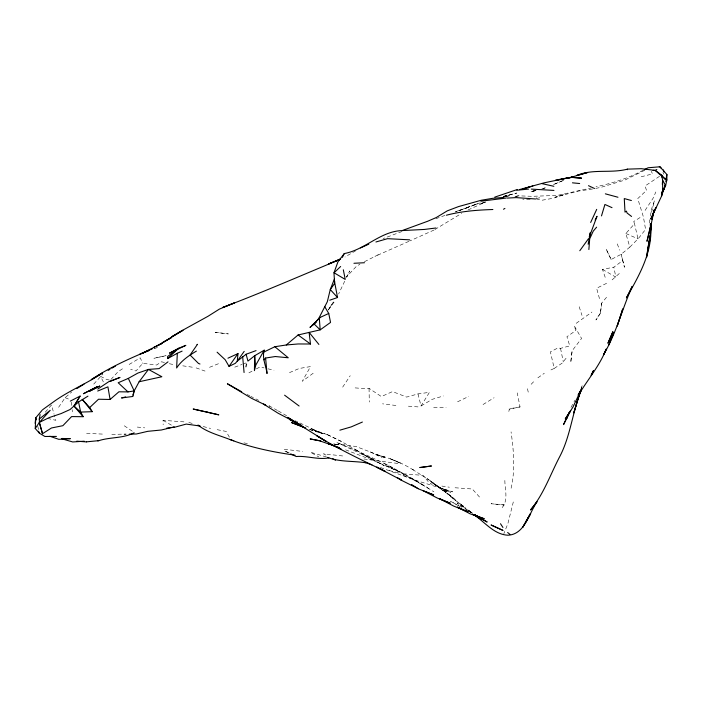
<?xml version="1.0" encoding="UTF-8"?>
<svg xmlns="http://www.w3.org/2000/svg" width="702" height="702" viewBox="0 0 702 702"><rect width="100%" height="100%" fill="white"/><g stroke="black" fill="none" stroke-linecap="round" stroke-linejoin="round"><path stroke-width="0.53" stroke-dasharray="3.51 2.63" d="M649.657 222.92L649.745 219.735M570.893 361.346L572.13 350.763L581.581 338.452L574.157 325.693L575.859 330.528L566.926 336.714L569.761 345.875L560.547 348.368L558.081 347.832L550.386 351.877L554.229 368.427L549.517 370.577M601.737 303.053L600.377 313.25L601.737 303.053L606.923 296.832M570.849 361.407L572.13 350.763M513.302 501.939L507.853 523.736L503.834 533.652M651.553 212.223L654.51 200.596L651.579 208.88L650.078 217.76M511.1 488.25C515.417 469.752 513.68 450.517 511.065 431.87M508.818 411.477L509.389 409.134L520.042 406.923L517.234 392.883M581.098 389.013L582.388 385.021L581.037 389.075M570.998 407.353L574.947 400.254M344.691 281.195L338.627 293.989M346.534 277.474L349.754 270.963L346.481 276.895L356.063 266.699L359.915 264.198M417.988 393.91L421.033 405.975L429.422 392.357L417.988 393.91L406.66 397.086L392.541 391.593L381.344 396.551L369.059 388.364L367.058 388.811L354.282 387.829M645.094 210.398L653.044 198.324L655.835 191.953M342.673 387.135L350.219 375.728M58.617 407.274L65.128 397.692L71.718 391.988M328.352 309.933L335.416 300.316M502.158 507.634C508.696 499.894 504.685 488.715 504.843 479.685M554.229 368.427L562.091 363.171L567.084 356.976M638.618 238.224L645.577 229.405L643.418 216.962L637.741 198.613L646.533 190.365L645.015 186.021L660.301 175.79M45.261 412.206L51.43 405.028L54.08 414.189M93.743 384.099L102.896 374.078M164.444 362.495L161.504 361.776L156.616 365.014L142.769 363.32L135.995 370.972L130.642 369.287M611.126 259.486L606.019 248.806L611.126 259.486L621.147 254.308L629.843 247.113L625.842 233.476L634.529 223.806L633.757 221.507L642.084 216.286M110.96 379.44L118.111 371.674L124.64 367.365M619.313 273.482L611.907 280.063M629.843 247.113L638.013 238.864L634.529 223.806M531.133 384.301L535.372 379.931M605.203 277.343L602.465 269.41L613.855 267.164L622.762 260.556L621.147 254.308L624.455 267.26L622.762 260.556M313.197 373.227L302.237 381.318L310.547 366.558L299.131 368.506L287.925 373.297M576.184 323.332L591.944 312.057M537.872 377.825L544.331 373.245M483.037 404.536L494.094 397.744M129.142 364.478L140.207 357.827L142.769 363.32M355.817 250.693L344.98 256.985M421.033 405.975L432.107 399.377L443.41 395.946M434.029 230.028L409.792 240.953M434.95 229.493L461.688 213.338M364.426 261.714L378.29 254.721M248.903 372.859L252.606 370.884M256.318 368.91L260.021 366.935L264.013 367.883M468.085 209.933L485.608 202L480.712 203.624L486.626 201.72M606.607 283.31L596.612 288.241L599.561 298.947M643.339 170.103C628.606 178.308 612.416 183.125 596.033 186.82M644.84 170.217L625.105 179.975L600.833 187.381L593.576 188.812M457.564 401.816L468.725 396.437M408.854 241.356L374.886 256.414M553.413 184.626L564.206 180.063L553.922 184.363M209.503 367.33L220.726 362.802M402 231.502L383.187 238.557M234.766 367.155L241.918 364.478M242.945 364.101L246.007 362.952M435.898 218.699L446.13 214.987M154.256 348.683L157.23 347.613L154.124 348.718M541.751 189.04L546.41 187.443L542.927 188.636M457.397 211.012L468.673 207.204L455.308 211.969L480.861 202.641M480.712 203.624L485.845 201.948M503.431 196.42L516.769 193.05L503.36 196.437M515.707 196.604L518.392 195.832L532.142 196.314L557.353 195.419L591.04 188.004M518.392 195.832L514.461 196.551M503.422 196.692L507.555 195.551L503.466 196.569M536.1 190.461L531.133 191.725L536.442 190.365M641.207 176.772L652.553 173.894L651.28 171.279M535.696 190.47L530.387 191.743L535.556 190.514M592.541 189.013L577.992 191.128L555.256 197.183L564.513 194.41L553.237 198.245L541.83 200.263L535.942 198.824M520.042 406.923L508.494 408.933L509.389 409.134M530.15 199.482L522.779 199.21M536.381 198.412L539.496 197.876L536.346 197.718M111.82 434.459L126.097 434.003M504.159 198.227L506.291 198.017M504.703 198.113L506.721 197.929M124.087 434.31L126.141 434.248M335.091 444.594L342.286 444.506L356.16 446.542L384.398 457.441L377.904 455.036L385.828 457.371L374.78 454.369C388.838 457.388 402.299 462.934 414.434 470.63L412.723 469.577L429.387 480.203L455.247 499.455L431.704 482.239L440.11 488.197L433.994 483.994L447.771 492.383L436.284 485.731L450.491 492.348L441.023 488.294L452.614 491.839L414.917 480.089L380.423 467.514M335.495 444.585L342.023 444.498M433.669 407.362L446.103 407.537M334.863 444.366L340.128 444.533M183.968 421.867L163.057 420.322L163.162 424.736M86.592 433.362L103.484 434.134M334.836 444.55L337.978 444.735L333.731 443.796M455.054 487.767L472.288 488.996L480.589 498.244M408.397 406.186L420.165 407.055M403.159 473.797L423.157 475.394L428.808 482.353L432.195 484.538M395.91 405.484L382.52 403.817M397.806 463.443L363.109 458.88M137.276 427.07L144.709 427.843M284.222 449.271L302.808 451.456M342.664 455.958L323.543 453.834L328.132 456.274M182.757 365.821L194.024 367.436M441.856 486.065L449.377 487.223M217.137 429.668L226.132 431.414L230.677 439.434M109.328 380.028L106.59 379.457L100.561 376.342L103.457 382.125M243.971 442.874L248.517 443.839M169.34 363.697L175.281 364.996M47.438 418.374L55.844 420.305L54.37 415.207M267.997 368.822L273.982 370.235M389.171 470.551L400.991 473.508M203.211 426.535L210.626 428.457M188.812 422.446L193.892 423.894M315.356 431.098L327.553 434.749L341.391 441.461L358.31 451.254L354.633 449.219M327.167 434.591L312.065 429.308L322.771 433.669L310.846 428.624L322.034 433.546L295.296 420.77M309.687 429.422L317.594 432.151M309.564 429.396L315.61 431.476M326.57 457.037L310.372 452.185L318.813 456.923M196.139 367.892L205.054 371.095M345.586 449.824L373.824 460.696L399.789 471.893L387.969 466.54M65.128 397.692L69.007 399.245M289.136 452.781L284.222 450.789L288.829 452.992M403.001 475.21L414.917 480.089M385.74 465.628L397.692 471.007L424.043 485.696L410.705 478.001M625.842 233.476L638.013 238.864M429.027 488.715C399.85 470.077 368.524 455.098 336.381 442.33L372.271 458.924L374.517 460.038L361.407 453.694L384.327 465.724L355.721 449.833M370.27 451.886L382.248 457.66M327.553 434.749L341.391 441.461M384.494 463.574L392.655 467.69L390.891 466.786M247.174 394.506L249.859 395.875M250.763 396.34L253.448 397.709M255.949 398.929L258.722 400.377M395.437 469.743L407.257 476.193M461.583 507.327L450.544 501.281L460.968 507.055M278.255 410.933L286.986 415.917M468.313 510.933L472.762 513.399M277.448 410.486L267.971 405.203L269.893 406.274M602.465 269.41L615.821 277.115L613.855 267.164M163.057 420.322L173.991 426.64M421.858 484.441L433.889 491.786M470.989 512.574L468.287 510.907L470.884 512.565M463.346 507.125L457.09 503.132L463.223 506.958M472.648 513.46L468.331 510.222M468.778 510.714L471.498 512.504M460.626 505.335L463.206 507.046M469.226 511.021L472.621 513.302M124.289 425.781L132.941 431.642M433.871 483.775L440.11 488.197M462.135 505.343L463.741 506.625L450.473 496.63L463.838 506.668M463.592 506.572L461.223 504.72L462.943 506.072M467.541 509.652L470.814 512.223M468.567 510.451L472.595 513.636M468.98 510.766L471.551 512.793M662.925 172.411L663.916 174.28M617.216 243.892L619.84 250.21M579.185 306.739L581.984 315.391M37.724 426.044L38.943 431.168M527.474 388.724L528.404 392.874M560.547 348.368L563.285 361.934M71.2 402.167L71.604 405.396M72.139 409.696L72.403 411.855M369.059 388.364L369.296 402.053M333.38 302.027L328.238 309.951L333.38 302.027M599.912 313.917L595.937 319.954L600.587 312.916L599.912 313.917M475.816 204.343L465.408 208.161L477.808 203.633L475.816 204.343M166.005 355.651L153.957 358.301L166.005 355.651M509.731 195.665L504.562 196.683L509.731 195.665M215.172 332.309L228.325 333.915L215.172 332.309M504.133 504.966L491.119 503.738L504.133 504.966M337.978 444.735L334.793 444.269L337.916 444.752M400.702 463.215L389.724 458.573L400.702 463.215M434.003 483.502L427.114 478.641L441.593 489.057L434.003 483.502M445.744 492.216L439.303 487.328L451.544 496.7L445.744 492.216M463.074 506.081L461.547 504.905L463.127 506.142"/><path stroke-width="1.05" d="M662.17 192.567L665.689 185.258L666.874 179.905L666.9 174.5L659.968 166.786L648.121 167.769L644.296 169.638M310.784 326.755L309.968 327.404L314.189 324.043L318.848 318.287L327.325 301.72L330.273 289.54L334.643 283.433L334.67 281.37M649.719 240.312L649.885 236.021M578.351 395.226C587.539 379.756 599.613 365.874 606.256 349.034L603.597 354.615C616.277 333.292 622.191 308.906 632.195 286.425L626.403 297.911C639.346 275.096 653.527 251.018 650.438 223.543L650.5 230.431L650.789 223.999M182.099 351.123L177.325 353.273L176.632 367.971C181.397 360.512 188.961 355.589 196.393 351.097M650.5 230.431L650.789 224.043M650.368 230.958L650.947 224.956L650.438 235.609L646.498 257.616L649.876 235.969M56.432 436.425L44.875 436.468L39.435 433.222L35.24 428.483L35.758 417.83L42.295 410.029M661.802 191.936L661.512 196.244L650.78 219.077L655.896 207.704L652.948 213.575L651.912 219.147L654.22 210.135M662.319 184.398L662.618 180.089L661.653 175.079L655.203 170.402L641.356 168.691L627.448 169.138C610.784 173.587 592.927 168.515 576.781 175.456L587.618 172.499L569.41 177.79M588.873 249.535L589.698 238.838L593.234 231.16L596.612 227.176M648.894 244.384L650.122 236.021M650.385 232.81L650.947 224.956M35.1 423.341L35.758 417.83L36.25 419.884M649.675 241.383L650.57 235.828L648.92 243.085M647.393 252.062L649.148 241.216M87.952 396.147L78.554 401.983L70.042 409.547L61.127 413.566L49.394 417.523L39.479 422.314L39.277 419.041L40.093 414.61M342.392 257.336L344.278 253.571C364.882 249.772 379.949 231.827 401.053 230.633L424.403 229.44L436.012 227.992M588.136 244.243L590.312 232.818M663.399 177.65L665.856 179.826L666.9 174.5M649.64 229.422L650.026 227.562M649.236 230.967L646.963 241.312L650.008 230.019L654.132 209.951M168.006 361.846L159.108 368.611L148.464 369.419L139.119 381.748L134.187 390.917L132.941 396.454L121.525 397.964L125.649 396.92M245.928 366.813L246.56 364.013M264.242 350.166L255.853 364.996L254.414 370.63L254.703 355.703L264.242 350.166C261.758 357.809 266.093 365.935 267.023 373.525L265.61 358.038L275.281 356.528L288.25 357.783L274.842 346.727L263.399 352.264M590.268 232.792L589.32 236.837L597.033 216.286L595.138 220.059M601.5 215.909L604.922 204.466L612.012 207.652M627.272 169.717L627.448 169.138M132.871 395.094L134.187 390.917L128.326 378.396L137.961 373.034L148.464 369.419L161.872 376.737L139.119 381.748M580.457 391.014L573.78 412.925L579.694 393.129M665.268 185.074L661.512 196.244L662.662 190.654L662.618 180.089L665.268 185.074L663.25 190.804L663.039 188.706M334.108 272.42L337.978 261.767L344.278 253.571M613.574 332.862L608.766 345.086M611.881 337.329L613.618 332.757M334.327 279.203L330.273 289.54L337.548 297.525L329.747 300.193M567.944 415.119L566.426 419.006L569.34 412.162M596.7 209.371L590.663 222.464M566.593 417.98L563.539 424.631L570.7 410.503L565.268 418.945L572.92 407.16L581.344 389.294L578.211 394.664M662.135 192.506L665.689 185.258M593.497 370.612L591.145 375.342L593.515 370.559M535.652 504.018C528.518 515.198 524.087 534.591 507.844 535.214C494.015 534.476 484.854 522.156 474.201 514.917M529.773 515.022L530.624 513.408L525.982 521.525M227.966 358.187L237.978 353.589L237.285 361.144L235.337 363.329L229.027 366.365L225.219 359.775L217.102 352.185M530.089 514.347L522.613 527.465L529.352 515.83M536.117 503.237L537.039 501.684L530.528 509.985C543.743 494.261 550.482 474.104 560.02 456.063C570.708 435.328 572.463 411.714 581.23 390.365L578.255 395.261M70.297 401.123L80.089 396.086L74.026 406.107L83.161 416.707L71.595 416.584L62.873 425.693L51.483 427.974L42.515 433.704L39.321 422.428L35.24 428.483M557.757 180.089L572.99 176.895L569.217 178.027M229.027 366.365L237.978 353.589M244.182 351.36L237.285 361.144L246.13 354.238L256.046 350.614M665.759 181.493L666.874 179.905M579.799 250.728L588.425 238.794M39.479 422.314L50.193 410.337L39.277 419.041M263.961 359.854L265.61 358.038M320.024 317.673L311.986 325.465L316.19 322.2M340.645 266.506L334.055 272.771L345.244 279.422L343.313 269.779M80.089 396.086L74.026 406.107L80.66 412.083L92.19 411.679L89.724 407.52L98.508 399.236L110.082 399.473L118.91 391.795L128.001 391.9L134.187 390.917M167.673 358.582L178.562 348.28L185.855 345.366L169.445 353.159L178.562 348.28L167.611 356.511L167.673 358.582L177.325 353.273M274.842 346.727L286.293 344.972L298.087 334.977L320.182 329.861L330.545 322.42L328.747 313.461L324.578 306.414M197.086 344.594L197.464 344.296L190.093 355.019L198.464 363.417L199.973 364.022M42.901 409.512L54.616 401.07C69.621 390.426 86.925 383.494 102.334 373.087L91.26 379.668C108.213 368.269 127.062 359.652 145.955 351.667M97.762 389.057L108.775 381.677L119.998 377.439L109.758 381.555M76.799 388.592L84.056 384.126M149.412 350.166L142.76 353.018L157.283 345.726L171.253 337.671M108.152 370.393L109.995 369.305M111.837 368.217L115.532 366.049M171.279 337.688L162.144 342.901L182.994 330.282L171.463 336.925L180.914 331.212L207.968 316.304L219.436 309.082L234.433 302.887L222.771 307.45C262.39 292.444 301.211 275.535 340.312 259.275L328.668 263.917L340.619 258.915M653.123 170.349L655.203 170.402L656.818 169.48M503.492 209.24L504.922 208.424M157.283 345.726L162.144 343.392M153.896 347.315L162.267 343.322M328.747 313.461L319.287 317.822L320.182 329.861L314.189 324.043M360.424 247.955L368.813 244.156M362.399 422.042L351.202 426.895L339.882 430.177M128.326 378.396L118.182 382.739L128.001 391.9M97.701 391.04L107.915 386.837L110.082 399.473M152.316 348.806L139.979 354.124L149.307 350.456M402.527 230.44L427.667 221.253L436.249 217.55L447.314 210.837L458.555 206.581L481.203 200.263L492.62 198.333L504.115 197.411M134.152 432.792C122.824 438.697 109.74 436.837 97.92 440.97M494.699 197.148L517.251 189.531M526.948 187.776L529.913 186.872M522.595 189.101L532.871 185.977M519.419 189.584L544.199 182.818L568.883 177.694L555.554 180.124M375.939 241.979L387.539 238.671L409.696 239.838M174.21 426.895L161.39 429.993L147.762 431.326L136.407 433.985L129.221 434.169M446.411 215.216C461.547 211.205 477.281 210.021 492.883 209.512M580.703 178.343L581.467 178.176L571.235 177.316L581.467 178.176M659.275 166.892L659.968 166.786L661.556 168.629M480.861 201.22L504.08 198.333M166.778 428.106L174.903 427.167L186.232 424.087L200.088 426.017L197.955 425.061M198.701 425.631C207.836 432.537 219.366 435.398 229.94 439.513L233.784 440.768M98.131 440.716L86.434 441.839M516.839 190.233L528.597 189.084M286.293 344.972L298.122 343.962L310.477 344.006L309.108 332.362L318.883 344.436M328.878 457.897C317.901 459.933 307.151 455.659 296.2 456.511L290.672 453.869M84.222 441.207L72.718 441.953L61.829 438.803M507.186 198.087L516.058 197.613L535.635 198.982M353.94 263.276L364.487 262.732M62.03 438.469L70.314 438.671L58.81 439.329L49.851 436.267M330.651 444.234L328.545 444.164L330.642 444.287M531.326 189.101L553.948 190.417M366.032 462.82C353.246 460.749 339.707 462.17 327.553 457.388M76.772 441.181L86.39 441.9M572.446 182.827L579.65 183.52M320.77 440.917L310.117 438.917L319.647 440.821L339.549 447.736M295.033 455.168C272.973 452.106 250.868 447.56 229.94 439.513M542.093 183.652L553.843 186.293M617.962 197.244L605.352 193.831M631.388 200.526L624.271 198.569L625.008 212.101L626.43 211.126L627.07 213.022L631.563 216.47M305.739 428.053L291.611 422.586L304.729 427.658M364.996 462.416L371.92 464.873M464.785 507.581L467.865 511.793L453.729 506.098L439.461 498.631L450.254 503.237L437.249 498.025L422.99 490.645L433.713 494.928L418.532 488.89L411.609 484.52M457.467 507.134L467.865 511.793M588.487 185.688L594.506 188.496M301.983 425.745L277.939 413.127L263.557 404.071L265.804 405.229L251.579 398.324L227.395 383.775L241.707 391.76M301.061 425.28L289.979 419.682L301.044 425.368L287.644 417.33L326.255 441.523L316.777 435.714C338.75 449.219 362.285 460.258 385.495 471.533L376.93 467.12M457.432 507.186L470.182 513.846L484.257 518.76L472.727 514.364L487.17 522.025L480.256 517.804M418.208 488.671L402.044 480.598L397.709 477.799M332.713 458.722L335.468 460.187M376.816 467.19L401.588 480.194L398.894 478.474M474.973 515.075L478.685 517.225L475.087 515.075M474.596 514.794L481.388 519.208L476.105 515.645M474.359 514.671L479.484 518.322L474.692 514.829M298.087 334.977L310.477 344.006M284.6 395.191L299.113 406.01M507.634 532.493L509.933 534.345M655.203 170.402L660.942 175.474M89.724 407.52L82.248 399.394L92.19 411.679M665.856 179.826L661.653 175.079L661.872 177.176M500.508 523.736L502.948 527.492M83.161 416.707L80.66 412.083L78.554 401.983M38.566 431.247L39.435 433.222M663.381 169.893L664.074 171.893M39.321 422.428L42.515 433.704M246.13 354.238L247.938 361.082L254.703 355.703L255.44 366.102M334.951 283.898L337.548 297.525M242.681 356.756L244.068 372.516M333.976 272.973L334.643 283.433M650.403 227.448L650.561 230.668M650.438 223.543L650.508 232.625M622.683 309.073L617.277 325.903L622.683 309.073M612.855 331.783L607.993 343.102L612.855 331.783M92.682 388.987L83.424 393.743L97.35 386.679L92.682 388.987M99.702 386.091L89.882 391.049L99.702 386.091M419.954 467.532L431.318 466.005L419.954 467.532M207.055 412.1L193.164 409.029L218.805 414.847L207.055 412.1M502.851 530.352L491.207 525.061L502.851 530.352M341.049 449.131L328.545 443.304L341.049 449.131"/></g></svg>
